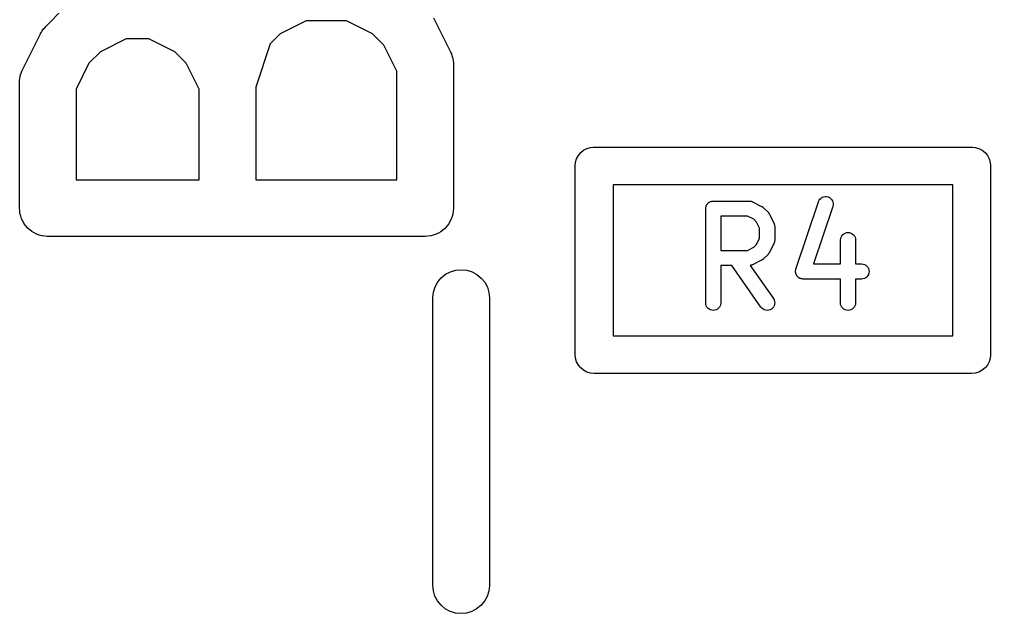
# Model space of a CAD drawing. Extents: x 39.2 to 71.6, y -130.1 to -60.
# Drawn here: x 59.677 to 62.25, y -85.237 to -83.661 of the extents above; entities that cross this region are included whole.
import ezdxf

# ---------------------------------------------------------------- set-up
doc = ezdxf.new("R2010")
doc.units = 0
doc.layers.add('BLACK', color=7, linetype='CONTINUOUS')

msp = doc.modelspace()

# ---------------------------------------------------------------- linework, layer by layer
at = {"layer": 'BLACK', "linetype": 'CONTINUOUS'}
for p, q in [((59.747, -83.6803), (59.7946, -83.6327)), ((60.4368, -83.6655), (60.3682, -83.6997)), ((60.5442, -83.6655), (60.4368, -83.6655)), ((60.6127, -83.6997), (60.5442, -83.6655)), ((60.7744, -83.6574), (60.8195, -83.7474)), ((59.7357, -83.6953), (59.7377, -83.6916)), ((59.7377, -83.6916), (59.7397, -83.6892)), ((59.7397, -83.6892), (59.7414, -83.6866)), ((59.7414, -83.6866), (59.7443, -83.6836)), ((59.7443, -83.6836), (59.747, -83.6803)), ((59.6853, -83.795), (59.7329, -83.6998)), ((59.7329, -83.6998), (59.7334, -83.6989)), ((59.7334, -83.6989), (59.7357, -83.6953)), ((59.9606, -83.7131), (59.892, -83.7474)), ((60.0204, -83.7131), (59.9606, -83.7131)), ((60.0889, -83.7474), (60.0204, -83.7131)), ((60.3682, -83.6997), (60.3417, -83.7262)), ((60.6431, -83.7301), (60.6127, -83.6997)), ((60.3417, -83.7262), (60.3036, -83.8407)), ((60.6774, -83.7987), (60.6431, -83.7301)), ((59.892, -83.7474), (59.8616, -83.7778)), ((60.1193, -83.7778), (60.0889, -83.7474)), ((60.8195, -83.7474), (60.8199, -83.7484)), ((60.8199, -83.7484), (60.8207, -83.7504)), ((60.8207, -83.7504), (60.8217, -83.7524)), ((60.8217, -83.7524), (60.8232, -83.7573)), ((60.8232, -83.7573), (60.825, -83.7621)), ((60.825, -83.7621), (60.8253, -83.7643)), ((60.8253, -83.7643), (60.826, -83.7664)), ((60.826, -83.7664), (60.8265, -83.7715)), ((59.6845, -83.7971), (59.6853, -83.795)), ((59.8616, -83.7778), (59.8274, -83.8463)), ((60.1536, -83.8463), (60.1193, -83.7778)), ((60.8265, -83.7715), (60.8273, -83.7766)), ((60.8273, -83.7766), (60.8272, -83.7788)), ((60.8272, -83.7788), (60.8274, -83.781)), ((60.8274, -83.781), (60.8274, -84.1619)), ((59.6776, -83.8231), (59.6784, -83.8181)), ((59.6784, -83.8181), (59.679, -83.813)), ((59.679, -83.813), (59.6797, -83.8109)), ((59.6797, -83.8109), (59.6801, -83.8087)), ((59.6801, -83.8087), (59.6819, -83.8039)), ((59.6819, -83.8039), (59.6834, -83.799)), ((59.6834, -83.799), (59.6845, -83.7971)), ((60.6774, -84.0869), (60.6774, -83.7987)), ((59.6774, -83.8275), (59.6776, -83.8253)), ((59.6774, -83.8286), (59.6774, -83.8275)), ((59.6774, -84.1619), (59.6774, -83.8286)), ((59.6776, -83.8253), (59.6776, -83.8231)), ((59.8274, -83.8463), (59.8274, -84.0869)), ((60.1536, -84.0869), (60.1536, -83.8463)), ((60.3036, -83.8407), (60.3036, -84.0869)), ((61.1808, -84.0036), (61.1902, -84.0007)), ((61.1902, -84.0007), (61.1976, -84)), ((61.1976, -84), (61.2, -83.9998)), ((61.2, -83.9998), (61.2024, -84)), ((61.2024, -84), (62.1976, -84)), ((62.1976, -84), (62.2, -83.9998)), ((62.2, -83.9998), (62.2024, -84)), ((62.2024, -84), (62.2098, -84.0007)), ((62.2098, -84.0007), (62.2192, -84.0036)), ((61.1536, -84.0308), (61.1582, -84.0221)), ((61.1582, -84.0221), (61.1645, -84.0145)), ((61.1645, -84.0145), (61.1721, -84.0082)), ((61.1721, -84.0082), (61.1808, -84.0036)), ((62.2192, -84.0036), (62.2279, -84.0082)), ((62.2279, -84.0082), (62.2355, -84.0145)), ((62.2355, -84.0145), (62.2418, -84.0221)), ((62.2418, -84.0221), (62.2464, -84.0308)), ((61.1498, -84.05), (61.1507, -84.0402)), ((61.15, -84.0525), (61.1498, -84.05)), ((61.15, -84.5476), (61.15, -84.0525)), ((61.1507, -84.0402), (61.1536, -84.0308)), ((62.2464, -84.0308), (62.2493, -84.0402)), ((62.2493, -84.0402), (62.2502, -84.05)), ((62.2502, -84.05), (62.25, -84.0524)), ((62.25, -84.0524), (62.25, -84.5476)), ((59.8274, -84.0869), (60.1536, -84.0869)), ((60.3036, -84.0869), (60.6774, -84.0869)), ((61.25, -84.1), (61.25, -84.5)), ((62.15, -84.1), (61.25, -84.1)), ((62.15, -84.5), (62.15, -84.1)), ((61.4965, -84.1571), (61.497, -84.1553)), ((61.497, -84.1553), (61.4971, -84.1553)), ((61.4971, -84.1552), (61.498, -84.1536)), ((61.4971, -84.1553), (61.4971, -84.1552)), ((61.498, -84.1536), (61.4989, -84.1519)), ((61.4989, -84.1519), (61.499, -84.1518)), ((61.4989, -84.1519), (61.4989, -84.1519)), ((61.499, -84.1518), (61.5001, -84.1504)), ((61.5001, -84.1504), (61.5014, -84.1489)), ((61.5014, -84.1489), (61.5015, -84.1488)), ((61.5014, -84.1489), (61.5014, -84.1489)), ((61.5015, -84.1488), (61.5029, -84.1477)), ((61.5029, -84.1477), (61.5044, -84.1464)), ((61.5044, -84.1464), (61.5045, -84.1464)), ((61.5045, -84.1464), (61.5062, -84.1455)), ((61.5045, -84.1464), (61.5045, -84.1464)), ((61.5062, -84.1455), (61.5079, -84.1446)), ((61.5079, -84.1446), (61.5079, -84.1446)), ((61.5079, -84.1446), (61.508, -84.1446)), ((61.508, -84.1446), (61.5098, -84.144)), ((61.5098, -84.144), (61.5116, -84.1435)), ((61.5116, -84.1435), (61.5117, -84.1435)), ((61.5117, -84.1434), (61.5137, -84.1433)), ((61.5117, -84.1435), (61.5117, -84.1434)), ((61.5137, -84.1433), (61.5155, -84.1431)), ((61.5155, -84.1431), (61.6107, -84.1431)), ((61.6107, -84.1431), (61.611, -84.1431)), ((61.611, -84.1431), (61.6116, -84.1432)), ((61.6116, -84.1432), (61.6122, -84.1431)), ((61.6122, -84.1431), (61.6135, -84.1434)), ((61.6135, -84.1434), (61.6149, -84.1435)), ((61.6149, -84.1435), (61.6154, -84.1437)), ((61.6154, -84.1437), (61.616, -84.1438)), ((61.616, -84.1438), (61.6173, -84.1443)), ((61.6173, -84.1443), (61.6186, -84.1447)), ((61.6186, -84.1447), (61.6191, -84.145)), ((61.6191, -84.145), (61.6197, -84.1452)), ((61.6197, -84.1452), (61.6435, -84.1571)), ((61.7346, -84.3234), (61.7941, -84.1449)), ((61.7941, -84.1449), (61.7942, -84.1446)), ((61.7942, -84.1446), (61.7959, -84.1411)), ((61.7959, -84.1411), (61.7981, -84.1379)), ((61.7981, -84.1379), (61.801, -84.1353)), ((61.801, -84.1353), (61.8043, -84.1332)), ((61.8043, -84.1332), (61.808, -84.1319)), ((61.808, -84.1319), (61.8119, -84.1312)), ((61.8119, -84.1312), (61.8158, -84.1314)), ((61.8158, -84.1314), (61.8196, -84.1323)), ((61.8196, -84.1323), (61.8231, -84.1339)), ((61.8231, -84.1339), (61.8263, -84.1362)), ((61.8263, -84.1362), (61.8289, -84.139)), ((61.8289, -84.139), (61.831, -84.1423)), ((61.831, -84.1423), (61.8324, -84.146)), ((61.8329, -84.1537), (61.8321, -84.1575)), ((61.8324, -84.146), (61.833, -84.1498)), ((61.833, -84.1498), (61.8329, -84.1537)), ((59.6781, -84.1689), (59.6774, -84.1619)), ((59.6787, -84.176), (59.6781, -84.1689)), ((59.6788, -84.1762), (59.6787, -84.176)), ((59.6788, -84.1765), (59.6788, -84.1762)), ((59.6808, -84.1832), (59.6788, -84.1765)), ((60.8257, -84.1775), (60.8236, -84.1842)), ((60.8258, -84.1772), (60.8257, -84.1775)), ((60.8266, -84.17), (60.8258, -84.177)), ((60.8258, -84.177), (60.8258, -84.1772)), ((60.8274, -84.163), (60.8266, -84.17)), ((60.8274, -84.1619), (60.8274, -84.1624)), ((60.8274, -84.1624), (60.8274, -84.1624)), ((60.8274, -84.1624), (60.8274, -84.1624)), ((60.8274, -84.1624), (60.8274, -84.163)), ((61.4955, -84.1628), (61.4957, -84.161)), ((61.4955, -84.1629), (61.4955, -84.1628)), ((61.4955, -84.163), (61.4955, -84.1629)), ((61.4955, -84.1631), (61.4955, -84.163)), ((61.4955, -84.163), (61.4955, -84.163)), ((61.4955, -84.4131), (61.4955, -84.1631)), ((61.4957, -84.161), (61.4959, -84.1591)), ((61.4959, -84.1589), (61.4965, -84.1571)), ((61.4959, -84.159), (61.4959, -84.1589)), ((61.4959, -84.1591), (61.4959, -84.159)), ((61.6435, -84.1571), (61.6437, -84.1572)), ((61.6437, -84.1572), (61.6447, -84.1579)), ((61.6447, -84.1579), (61.6456, -84.1584)), ((61.6456, -84.1584), (61.6463, -84.1589)), ((61.6463, -84.1589), (61.647, -84.1594)), ((61.647, -84.1594), (61.6478, -84.1601)), ((61.6478, -84.1601), (61.6487, -84.1609)), ((61.6487, -84.1609), (61.6606, -84.1728)), ((61.6606, -84.1728), (61.6608, -84.173)), ((61.6608, -84.173), (61.6615, -84.1738)), ((61.6615, -84.1738), (61.6622, -84.1747)), ((61.6622, -84.1747), (61.6627, -84.1754)), ((61.6627, -84.1754), (61.6632, -84.176)), ((61.6632, -84.176), (61.6637, -84.177)), ((61.6637, -84.177), (61.6643, -84.178)), ((61.6643, -84.178), (61.6762, -84.2018)), ((61.8321, -84.1575), (61.7813, -84.3098)), ((59.6828, -84.19), (59.6808, -84.1832)), ((59.683, -84.1902), (59.6828, -84.19)), ((59.683, -84.1905), (59.683, -84.1902)), ((59.6864, -84.1967), (59.683, -84.1905)), ((59.6896, -84.203), (59.6864, -84.1967)), ((59.6898, -84.2032), (59.6896, -84.203)), ((59.6899, -84.2034), (59.6898, -84.2032)), ((59.6944, -84.2089), (59.6899, -84.2034)), ((60.8143, -84.2043), (60.8097, -84.2097)), ((60.8144, -84.204), (60.8143, -84.2043)), ((60.8146, -84.2038), (60.8144, -84.204)), ((60.8179, -84.1977), (60.8146, -84.2038)), ((60.8213, -84.1915), (60.8179, -84.1977)), ((60.8214, -84.1912), (60.8213, -84.1915)), ((60.8215, -84.191), (60.8214, -84.1912)), ((60.8236, -84.1842), (60.8215, -84.191)), ((61.5355, -84.1831), (61.5355, -84.274)), ((61.606, -84.1831), (61.5355, -84.1831)), ((61.6227, -84.1914), (61.606, -84.1831)), ((61.63, -84.1988), (61.6227, -84.1914)), ((61.6383, -84.2154), (61.63, -84.1988)), ((61.6762, -84.2018), (61.6763, -84.202)), ((61.6763, -84.202), (61.6765, -84.2026)), ((61.6765, -84.2026), (61.6768, -84.2031)), ((61.6768, -84.2031), (61.6772, -84.2044)), ((61.6772, -84.2044), (61.6777, -84.2057)), ((61.6777, -84.2057), (61.6778, -84.2063)), ((61.6778, -84.2063), (61.678, -84.2068)), ((61.678, -84.2068), (61.6781, -84.2082)), ((59.6988, -84.2144), (59.6944, -84.2089)), ((59.699, -84.2145), (59.6988, -84.2144)), ((59.6992, -84.2148), (59.699, -84.2145)), ((59.7046, -84.2192), (59.6992, -84.2148)), ((59.71, -84.2238), (59.7046, -84.2192)), ((59.7102, -84.2239), (59.71, -84.2238)), ((59.7104, -84.2241), (59.7102, -84.2239)), ((59.7166, -84.2274), (59.7104, -84.2241)), ((59.7228, -84.2308), (59.7166, -84.2274)), ((59.7231, -84.2309), (59.7228, -84.2308)), ((59.7233, -84.231), (59.7231, -84.2309)), ((59.7301, -84.2331), (59.7233, -84.231)), ((59.7368, -84.2353), (59.7301, -84.2331)), ((60.7737, -84.2334), (60.7669, -84.2355)), ((60.7805, -84.2314), (60.7737, -84.2334)), ((60.7807, -84.2313), (60.7805, -84.2314)), ((60.781, -84.2312), (60.7807, -84.2313)), ((60.7872, -84.2279), (60.781, -84.2312)), ((60.7934, -84.2247), (60.7872, -84.2279)), ((60.7937, -84.2245), (60.7934, -84.2247)), ((60.7939, -84.2244), (60.7937, -84.2245)), ((60.7994, -84.2199), (60.7939, -84.2244)), ((60.8049, -84.2155), (60.7994, -84.2199)), ((60.805, -84.2153), (60.8049, -84.2155)), ((60.8052, -84.2151), (60.805, -84.2153)), ((60.8097, -84.2097), (60.8052, -84.2151)), ((61.6383, -84.2417), (61.6383, -84.2154)), ((61.6781, -84.2082), (61.6783, -84.2095)), ((61.6783, -84.2095), (61.6783, -84.2101)), ((61.6783, -84.2101), (61.6783, -84.2107)), ((61.6783, -84.2107), (61.6783, -84.2464)), ((61.8561, -84.2351), (61.8586, -84.2321)), ((61.8586, -84.2321), (61.8617, -84.2297)), ((61.8617, -84.2297), (61.8651, -84.2279)), ((61.8651, -84.2279), (61.8689, -84.2268)), ((61.8689, -84.2268), (61.8728, -84.2264)), ((61.8728, -84.2264), (61.8766, -84.2268)), ((61.8766, -84.2268), (61.8804, -84.228)), ((61.8804, -84.228), (61.8838, -84.2298)), ((61.8838, -84.2298), (61.8868, -84.2323)), ((61.8868, -84.2323), (61.8893, -84.2354)), ((59.737, -84.2353), (59.7368, -84.2353)), ((59.7373, -84.2354), (59.737, -84.2353)), ((59.7443, -84.2361), (59.7373, -84.2354)), ((59.7513, -84.2369), (59.7443, -84.2361)), ((59.7518, -84.2369), (59.7513, -84.2369)), ((59.7519, -84.2369), (59.7518, -84.2369)), ((59.7524, -84.2369), (59.7519, -84.2369)), ((59.7519, -84.2369), (59.7519, -84.2369)), ((60.7524, -84.2369), (59.7524, -84.2369)), ((60.7594, -84.2362), (60.7524, -84.2369)), ((60.7664, -84.2356), (60.7594, -84.2362)), ((60.7667, -84.2355), (60.7664, -84.2356)), ((60.7669, -84.2355), (60.7667, -84.2355)), ((61.6227, -84.2657), (61.63, -84.2584)), ((61.63, -84.2584), (61.6383, -84.2417)), ((61.6762, -84.2554), (61.6643, -84.2792)), ((61.6764, -84.2548), (61.6762, -84.2554)), ((61.6767, -84.2543), (61.6764, -84.2548)), ((61.6771, -84.253), (61.6767, -84.2543)), ((61.6776, -84.2517), (61.6771, -84.253)), ((61.6777, -84.2511), (61.6776, -84.2517)), ((61.6779, -84.2506), (61.6777, -84.2511)), ((61.678, -84.2492), (61.6779, -84.2506)), ((61.6783, -84.2479), (61.678, -84.2492)), ((61.6783, -84.2464), (61.6783, -84.2467)), ((61.6783, -84.2467), (61.6783, -84.2473)), ((61.6783, -84.2473), (61.6783, -84.2479)), ((61.8526, -84.2461), (61.8531, -84.2423)), ((61.8526, -84.2464), (61.8526, -84.2461)), ((61.8526, -84.3098), (61.8526, -84.2464)), ((61.8531, -84.2423), (61.8542, -84.2385)), ((61.8542, -84.2385), (61.8561, -84.2351)), ((61.8893, -84.2354), (61.8911, -84.2388)), ((61.8911, -84.2388), (61.8922, -84.2425)), ((61.8922, -84.2425), (61.8926, -84.2464)), ((61.8926, -84.2464), (61.8926, -84.3098)), ((61.5355, -84.274), (61.606, -84.274)), ((61.606, -84.274), (61.6227, -84.2657)), ((61.6606, -84.2844), (61.6487, -84.2963)), ((61.6613, -84.2835), (61.6606, -84.2844)), ((61.6621, -84.2827), (61.6613, -84.2835)), ((61.6625, -84.282), (61.6621, -84.2827)), ((61.663, -84.2814), (61.6625, -84.282)), ((61.6636, -84.2804), (61.663, -84.2814)), ((61.6642, -84.2794), (61.6636, -84.2804)), ((61.6643, -84.2792), (61.6642, -84.2794)), ((61.6435, -84.3), (61.6197, -84.3119)), ((61.6444, -84.2994), (61.6435, -84.3)), ((61.6454, -84.2989), (61.6444, -84.2994)), ((61.6461, -84.2984), (61.6454, -84.2989)), ((61.6468, -84.298), (61.6461, -84.2984)), ((61.6476, -84.2972), (61.6468, -84.298)), ((61.6485, -84.2965), (61.6476, -84.2972)), ((61.6487, -84.2963), (61.6485, -84.2965)), ((61.7813, -84.3098), (61.8526, -84.3098)), ((61.8926, -84.3098), (61.9083, -84.3098)), ((61.9083, -84.3098), (61.9086, -84.3098)), ((61.9086, -84.3098), (61.9125, -84.3102)), ((61.9125, -84.3102), (61.9162, -84.3114)), ((60.8066, -84.3372), (60.8195, -84.3305)), ((60.8195, -84.3305), (60.8336, -84.3263)), ((60.8336, -84.3263), (60.8481, -84.325)), ((60.8481, -84.325), (60.8627, -84.3265)), ((60.8627, -84.3265), (60.8767, -84.3309)), ((60.8767, -84.3309), (60.8896, -84.3378)), ((61.5646, -84.314), (61.5355, -84.314)), ((61.5355, -84.314), (61.5355, -84.4131)), ((61.6419, -84.4246), (61.5646, -84.314)), ((61.6146, -84.3137), (61.6132, -84.3138)), ((61.6132, -84.3138), (61.6747, -84.4016)), ((61.6152, -84.3135), (61.6146, -84.3137)), ((61.6157, -84.3134), (61.6152, -84.3135)), ((61.617, -84.3129), (61.6157, -84.3134)), ((61.6183, -84.3125), (61.617, -84.3129)), ((61.6189, -84.3123), (61.6183, -84.3125)), ((61.6194, -84.3121), (61.6189, -84.3123)), ((61.6197, -84.3119), (61.6194, -84.3121)), ((61.7336, -84.3296), (61.7337, -84.3284)), ((61.7336, -84.3304), (61.7336, -84.3296)), ((61.7336, -84.3311), (61.7336, -84.3304)), ((61.7338, -84.3323), (61.7336, -84.3311)), ((61.7337, -84.3272), (61.7339, -84.3265)), ((61.7337, -84.3284), (61.7337, -84.3272)), ((61.7339, -84.3335), (61.7338, -84.3323)), ((61.7339, -84.3265), (61.734, -84.3257)), ((61.7341, -84.3342), (61.7339, -84.3335)), ((61.734, -84.3257), (61.7343, -84.3246)), ((61.7343, -84.335), (61.7341, -84.3342)), ((61.7343, -84.3246), (61.7346, -84.3234)), ((61.7347, -84.3361), (61.7343, -84.335)), ((61.735, -84.3373), (61.7347, -84.3361)), ((61.9162, -84.3114), (61.9196, -84.3133)), ((61.9196, -84.3133), (61.9226, -84.3158)), ((61.9226, -84.3158), (61.9251, -84.3188)), ((61.9251, -84.3188), (61.9269, -84.3223)), ((61.9279, -84.3338), (61.9268, -84.3375)), ((61.9269, -84.3223), (61.928, -84.326)), ((61.9283, -84.3299), (61.9279, -84.3338)), ((61.928, -84.326), (61.9283, -84.3299)), ((60.7787, -84.3705), (60.7857, -84.3576)), ((60.7857, -84.3576), (60.7951, -84.3464)), ((60.7951, -84.3464), (60.8066, -84.3372)), ((60.8896, -84.3378), (60.9008, -84.3472)), ((60.9008, -84.3472), (60.9101, -84.3585)), ((60.9101, -84.3585), (60.917, -84.3714)), ((61.7354, -84.3379), (61.735, -84.3373)), ((61.7357, -84.3386), (61.7354, -84.3379)), ((61.7363, -84.3397), (61.7357, -84.3386)), ((61.7368, -84.3407), (61.7363, -84.3397)), ((61.7373, -84.3413), (61.7368, -84.3407)), ((61.7377, -84.342), (61.7373, -84.3413)), ((61.7385, -84.3428), (61.7377, -84.342)), ((61.7393, -84.3438), (61.7385, -84.3428)), ((61.7399, -84.3442), (61.7393, -84.3438)), ((61.7404, -84.3448), (61.7399, -84.3442)), ((61.7414, -84.3455), (61.7404, -84.3448)), ((61.7423, -84.3463), (61.7414, -84.3455)), ((61.7429, -84.3466), (61.7423, -84.3463)), ((61.7436, -84.3471), (61.7429, -84.3466)), ((61.7447, -84.3476), (61.7436, -84.3471)), ((61.7457, -84.3481), (61.7447, -84.3476)), ((61.7464, -84.3484), (61.7457, -84.3481)), ((61.7471, -84.3487), (61.7464, -84.3484)), ((61.7483, -84.349), (61.7471, -84.3487)), ((61.7494, -84.3493), (61.7483, -84.349)), ((61.7502, -84.3494), (61.7494, -84.3493)), ((61.7509, -84.3496), (61.7502, -84.3494)), ((61.7521, -84.3496), (61.7509, -84.3496)), ((61.7533, -84.3498), (61.7521, -84.3496)), ((61.7536, -84.3498), (61.7533, -84.3498)), ((61.8526, -84.3498), (61.7536, -84.3498)), ((61.8526, -84.4131), (61.8526, -84.3498)), ((61.9083, -84.3498), (61.8926, -84.3498)), ((61.8926, -84.3498), (61.8926, -84.4131)), ((61.9122, -84.3494), (61.9083, -84.3498)), ((61.916, -84.3483), (61.9122, -84.3494)), ((61.9194, -84.3464), (61.916, -84.3483)), ((61.9224, -84.344), (61.9194, -84.3464)), ((61.9249, -84.3409), (61.9224, -84.344)), ((61.9268, -84.3375), (61.9249, -84.3409)), ((60.7726, -84.399), (60.7743, -84.3844)), ((60.7743, -84.3844), (60.7787, -84.3705)), ((60.917, -84.3714), (60.9212, -84.3854)), ((60.9212, -84.3854), (60.9226, -84.4)), ((60.7726, -84.4), (60.7726, -84.399)), ((60.7726, -85.1619), (60.7726, -84.4)), ((60.9226, -84.4), (60.9226, -85.1619)), ((61.4959, -84.417), (61.4955, -84.4131)), ((61.5355, -84.4134), (61.535, -84.4173)), ((61.5355, -84.4131), (61.5355, -84.4134)), ((61.6747, -84.4016), (61.6749, -84.4019)), ((61.6749, -84.4019), (61.6767, -84.4053)), ((61.6767, -84.4053), (61.6779, -84.409)), ((61.6779, -84.409), (61.6783, -84.4129)), ((61.6783, -84.4129), (61.678, -84.4168)), ((61.853, -84.417), (61.8526, -84.4131)), ((61.8926, -84.4134), (61.8922, -84.4173)), ((61.8926, -84.4131), (61.8926, -84.4134)), ((61.497, -84.4207), (61.4959, -84.417)), ((61.4988, -84.4242), (61.497, -84.4207)), ((61.5013, -84.4272), (61.4988, -84.4242)), ((61.5043, -84.4297), (61.5013, -84.4272)), ((61.5077, -84.4315), (61.5043, -84.4297)), ((61.5115, -84.4327), (61.5077, -84.4315)), ((61.5153, -84.4331), (61.5115, -84.4327)), ((61.5192, -84.4327), (61.5153, -84.4331)), ((61.523, -84.4316), (61.5192, -84.4327)), ((61.5264, -84.4298), (61.523, -84.4316)), ((61.5295, -84.4274), (61.5264, -84.4298)), ((61.532, -84.4244), (61.5295, -84.4274)), ((61.5339, -84.421), (61.532, -84.4244)), ((61.535, -84.4173), (61.5339, -84.421)), ((61.6445, -84.4275), (61.6419, -84.4246)), ((61.6476, -84.4299), (61.6445, -84.4275)), ((61.651, -84.4317), (61.6476, -84.4299)), ((61.6548, -84.4328), (61.651, -84.4317)), ((61.6587, -84.4331), (61.6548, -84.4328)), ((61.6626, -84.4326), (61.6587, -84.4331)), ((61.6663, -84.4315), (61.6626, -84.4326)), ((61.6697, -84.4296), (61.6663, -84.4315)), ((61.6727, -84.427), (61.6697, -84.4296)), ((61.6751, -84.424), (61.6727, -84.427)), ((61.6769, -84.4205), (61.6751, -84.424)), ((61.678, -84.4168), (61.6769, -84.4205)), ((61.8541, -84.4207), (61.853, -84.417)), ((61.856, -84.4242), (61.8541, -84.4207)), ((61.8584, -84.4272), (61.856, -84.4242)), ((61.8614, -84.4297), (61.8584, -84.4272)), ((61.8649, -84.4315), (61.8614, -84.4297)), ((61.8686, -84.4327), (61.8649, -84.4315)), ((61.8725, -84.4331), (61.8686, -84.4327)), ((61.8764, -84.4327), (61.8725, -84.4331)), ((61.8801, -84.4316), (61.8764, -84.4327)), ((61.8836, -84.4298), (61.8801, -84.4316)), ((61.8866, -84.4274), (61.8836, -84.4298)), ((61.8891, -84.4244), (61.8866, -84.4274)), ((61.891, -84.421), (61.8891, -84.4244)), ((61.8922, -84.4173), (61.891, -84.421)), ((61.25, -84.5), (62.15, -84.5)), ((61.1498, -84.55), (61.15, -84.5476)), ((61.1507, -84.5598), (61.1498, -84.55)), ((61.1536, -84.5692), (61.1507, -84.5598)), ((62.2493, -84.5598), (62.2464, -84.5692)), ((62.25, -84.5524), (62.2493, -84.5598)), ((62.25, -84.5476), (62.2502, -84.55)), ((62.2502, -84.55), (62.25, -84.5524)), ((62.25, -84.5524), (62.25, -84.5524)), ((61.1582, -84.5779), (61.1536, -84.5692)), ((61.1645, -84.5855), (61.1582, -84.5779)), ((61.1721, -84.5918), (61.1645, -84.5855)), ((61.1808, -84.5964), (61.1721, -84.5918)), ((62.2279, -84.5918), (62.2192, -84.5964)), ((62.2355, -84.5855), (62.2279, -84.5918)), ((62.2418, -84.5779), (62.2355, -84.5855)), ((62.2464, -84.5692), (62.2418, -84.5779)), ((61.1902, -84.5993), (61.1808, -84.5964)), ((61.2, -84.6002), (61.1902, -84.5993)), ((61.2024, -84.6), (61.2, -84.6002)), ((62.1976, -84.6), (61.2024, -84.6)), ((62.2, -84.6002), (62.1976, -84.6)), ((62.2098, -84.5993), (62.2, -84.6002)), ((62.2192, -84.5964), (62.2098, -84.5993)), ((60.774, -85.1765), (60.7726, -85.1619)), ((60.7783, -85.1905), (60.774, -85.1765)), ((60.921, -85.1775), (60.9166, -85.1915)), ((60.9226, -85.163), (60.921, -85.1775)), ((60.9226, -85.1619), (60.9226, -85.163)), ((60.7851, -85.2034), (60.7783, -85.1905)), ((60.7944, -85.2148), (60.7851, -85.2034)), ((60.9095, -85.2043), (60.9001, -85.2155)), ((60.9166, -85.1915), (60.9095, -85.2043)), ((60.8057, -85.2241), (60.7944, -85.2148)), ((60.8186, -85.231), (60.8057, -85.2241)), ((60.8325, -85.2354), (60.8186, -85.231)), ((60.8471, -85.2369), (60.8325, -85.2354)), ((60.8617, -85.2356), (60.8471, -85.2369)), ((60.8757, -85.2314), (60.8617, -85.2356)), ((60.8887, -85.2247), (60.8757, -85.2314)), ((60.9001, -85.2155), (60.8887, -85.2247))]:
    msp.add_line(p, q, dxfattribs=at)

doc.saveas('drawing.dxf')
